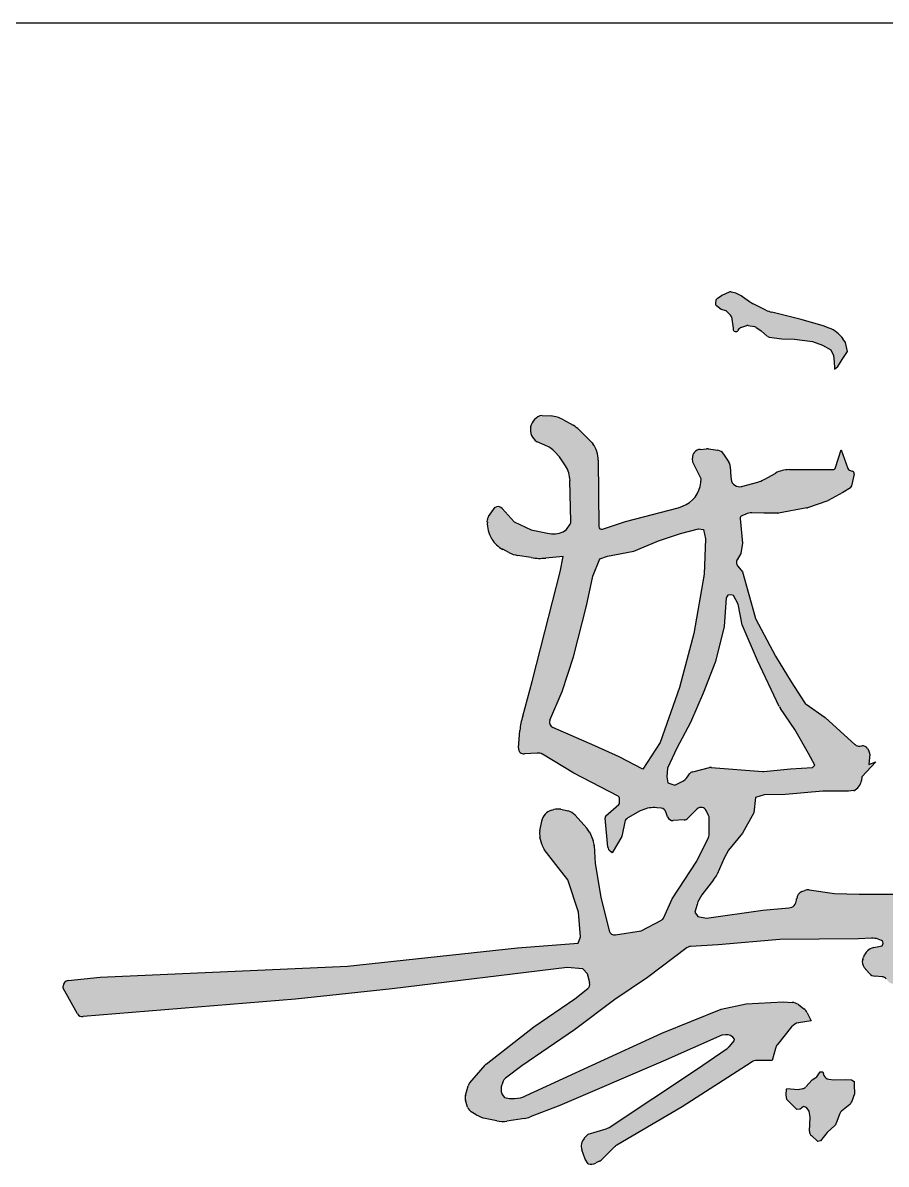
# Model space of a CAD drawing. Extents: x 1169373 to 1354985, y 649019 to 904199.
# Drawn here: x 1350008 to 1351048, y 763004 to 764381 of the extents above; entities that cross this region are included whole.
import ezdxf

# ---------------------------------------------------------------- set-up
doc = ezdxf.new("R2010")
doc.units = 0
doc.header["$LTSCALE"] = 1000
doc.header["$MEASUREMENT"] = 0
doc.layers.add('图框', color=7, linetype='Continuous')
doc.layers.add('签名', color=7, linetype='Continuous')

msp = doc.modelspace()

# ---------------------------------------------------------------- hatches: boundary and pattern name
at = {"layer": '签名'}
h = msp.add_hatch(color=4, dxfattribs=at)
h.paths.add_polyline_path([(1350937.9, 763999.3), (1350959.6, 763996.4), (1350971.7, 763991.8), (1350981.7, 763986.4), (1350985, 763979.7), (1350985.8, 763971.8), (1350986.2, 763964.7), (1350986.2, 763963), (1350990, 763966.4), (1350995.4, 763974.7), (1351001.7, 763984.3), (1350999.2, 763995.1), (1350996.2, 763999.5, 0.161293), (1350979.4, 764012.6), (1350972.5, 764015.1), (1350945.8, 764023), (1350910.3, 764031.7, -0.055927), (1350903.2, 764034.3), (1350888, 764041.9, -0.036786), (1350883.7, 764044.4), (1350875.2, 764050.4, 0.116967), (1350860.6, 764056.2, 0.125161), (1350859, 764055.9), (1350850.2, 764051.9, 0.089225), (1350849.2, 764051.2, -0.045924), (1350849.7, 764051.6), (1350844.4, 764047.9, 0.195275), (1350843, 764045.8), (1350842.5, 764043.1, 0.293872), (1350843.8, 764039.6), (1350849.5, 764035.5), (1350855.4, 764033.4), (1350861.6, 764027.2), (1350863.7, 764012.3, 0.040442), (1350863.7, 764011.7, 0.74192), (1350869.9, 764009.9), (1350872, 764013), (1350881.2, 764015.9), (1350890.4, 764014.3), (1350897.5, 764009.3), (1350905.4, 764002.4, 0.146226), (1350907.2, 764001.6), (1350922.5, 763999.7)])
h.paths.add_polyline_path([(1351190.2, 763630.8, -0.224051), (1351196.5, 763617.7), (1351196.8, 763588.5, 0.252735), (1351204.7, 763574.4), (1351211.6, 763569.9), (1351218.3, 763570.6, 0.405395), (1351233.6, 763588.7), (1351232.4, 763605.4), (1351245.3, 763609.1), (1351249, 763611), (1351236.6, 763617.9), (1351234.3, 763627.1), (1351234.6, 763643.9, 0.116113), (1351233, 763651.5), (1351224.6, 763669.5, 0.062977), (1351222.3, 763673.1), (1351212.4, 763685, 0.230474), (1351198.9, 763691.1), (1351186.2, 763690.8), (1351182.2, 763689.7, 0.141943), (1351174.1, 763684.9), (1351163.2, 763673.1, 0.175293), (1351158.7, 763662.5), (1351158.5, 763660.3), (1351159.9, 763654.3), (1351160.9, 763654.3)])
h.paths.add_polyline_path([(1351163.3, 763481.3, 0.097987), (1351161.6, 763487.6), (1351156.8, 763497.6, 0.115547), (1351152, 763503.7), (1351133.8, 763517.9), (1351113.2, 763527.8), (1351103.4, 763528), (1351094.6, 763523.2), (1351086.6, 763507.2), (1351093.4, 763494, 0.112428), (1351098.3, 763488.3), (1351108.5, 763480.6), (1351117.5, 763474.9, -0.190711), (1351124.8, 763464.8), (1351132.3, 763435.8, -0.218827), (1351129.7, 763421.8), (1351117.9, 763404.8), (1351121.6, 763399.4, 0.115033), (1351127.3, 763394.3), (1351137.4, 763388.6, 0.14431), (1351146.8, 763386.5), (1351151.8, 763386.9), (1351157.5, 763399.5, 0.064737), (1351158.8, 763403.7), (1351164.2, 763435.3, 0.042109), (1351164.4, 763438.2), (1351164.4, 763461.3)])
h.paths.add_polyline_path([(1351004.6, 763076.5, 0.133698), (1351006.7, 763079.4), (1351010.3, 763089.3), (1351009.9, 763100), (1351009.9, 763104.2), (1351006.6, 763106.1), (1350999.2, 763106.5), (1350985.4, 763106.3), (1350979.1, 763106.9, -0.296761), (1350973.3, 763111.5), (1350971.9, 763115.7), (1350968.6, 763115.7), (1350965.5, 763110.9, -0.111035), (1350963.4, 763108.8), (1350959, 763106.1), (1350951.3, 763097.6, -0.159662), (1350947.6, 763095.5), (1350942.1, 763094.4), (1350928.4, 763095.5), (1350928.2, 763094.8), (1350927.9, 763088.2), (1350928.6, 763082.6), (1350933.3, 763077.6), (1350940.5, 763070.4), (1350944.5, 763070.7), (1350948.6, 763073.8), (1350952.1, 763072.6), (1350955.5, 763068.2), (1350956.8, 763061.3), (1350955.9, 763044.2, 0.22558), (1350958.1, 763038.9), (1350965.9, 763031.8), (1350969.3, 763032.5), (1350977.2, 763042.8), (1350986.3, 763051, 0.121444), (1350988.1, 763053.7), (1350992.5, 763065.5, -0.134274), (1350994.6, 763068.4)])
h = msp.add_hatch(color=4, dxfattribs=at)
h.paths.add_polyline_path([(1351318.4, 763455.1, -0.231178), (1351320, 763457.6), (1351350.9, 763476.6), (1351380.6, 763492.3, -0.274551), (1351384.1, 763492.1), (1351388.1, 763489.4, -0.290357), (1351389.6, 763486.1), (1351386.9, 763467.9, -0.282713), (1351384.6, 763465.2), (1351377.7, 763462.9, 0.12974), (1351363.2, 763453.4), (1351362.3, 763451.1), (1351361.1, 763442.5, 0.07073), (1351361.9, 763433), (1351363.2, 763427.5, 0.118418), (1351370.2, 763413.2), (1351394, 763384.7), (1351413.9, 763361.5), (1351421.3, 763352.6, -0.191696), (1351422.1, 763350.2), (1351421.6, 763342.4, 0.465128), (1351425.4, 763338.8), (1351459.5, 763342.5), (1351503.8, 763352.4, 0.44834), (1351506.3, 763356.8), (1351505.1, 763360.2), (1351499.6, 763366.2), (1351496.1, 763370.4, -0.157491), (1351493.8, 763376.2), (1351493.5, 763380, -0.24693), (1351497.4, 763388.6), (1351497.6, 763388.8, 0.440579), (1351498.7, 763403.8), (1351486.8, 763416.4), (1351472.6, 763426, -0.170294), (1351468.6, 763431.4), (1351466.3, 763438.7, -0.102372), (1351465.9, 763442.8), (1351467.1, 763454.7, -0.373734), (1351476.9, 763463.8), (1351477.1, 763463.8, 0.254103), (1351485.5, 763468.7), (1351490.9, 763478), (1351492, 763476.6), (1351494.3, 763466.1), (1351494.9, 763463.8, 0.331647), (1351504.4, 763456.1), (1351505.9, 763456), (1351512.9, 763456, 0.263355), (1351521.7, 763461), (1351522.3, 763462), (1351524, 763472.1, -0.184975), (1351527.8, 763478.4), (1351531.8, 763481.6, -0.149598), (1351537.4, 763483.8), (1351555.4, 763485.1), (1351593.7, 763484.3), (1351607.3, 763480.7), (1351620.5, 763475.6), (1351631.3, 763468.8), (1351645.2, 763453.2), (1351667.3, 763430.9), (1351674.5, 763422.1), (1351675.7, 763410.1), (1351679.3, 763398.6), (1351683.3, 763357.4), (1351680.5, 763340.3), (1351665.7, 763339.1), (1351663.3, 763331.1), (1351660.1, 763320.7), (1351647.8, 763309.6), (1351639.4, 763294.4), (1351627, 763279.7), (1351618.6, 763276.9), (1351612.3, 763285.2), (1351607.5, 763288.4), (1351594.3, 763286.8), (1351592.6, 763278.3), (1351574.2, 763274), (1351527.9, 763270.4), (1351519.5, 763267.2), (1351527.6, 763244.6), (1351530.8, 763219.7), (1351541, 763191.2), (1351582.8, 763102.4), (1351593, 763081), (1351594.1, 763061.6), (1351562.4, 763048.4), (1351546.1, 763058.6), (1351524.6, 763108.5), (1351505.4, 763153, 0.119239), (1351495.8, 763165.8), (1351484.8, 763174.9), (1351474.6, 763184.1), (1351474.9, 763187.6, 0.267055), (1351460.3, 763218.2), (1351450.3, 763225.1), (1351439.1, 763244.4), (1351429.4, 763255.6), (1351427.8, 763256.8, 0.225942), (1351419.1, 763258.3), (1351401.5, 763253.4, -0.047725), (1351399.6, 763253.1), (1351318.6, 763246.8), (1351259.9, 763245.4), (1351252.1, 763244.2), (1351252.9, 763246.9, -0.302854), (1351261.8, 763254), (1351343.5, 763261.2), (1351402.1, 763269.8, 0.079622), (1351405.2, 763270.8), (1351414.6, 763275.5, 0.447831), (1351417.3, 763285.2), (1351411.7, 763293.7, 0.101957), (1351409.8, 763295.7), (1351401.3, 763301.3), (1351379.6, 763298.9), (1351284.1, 763290.9), (1351261.6, 763290.9), (1351235.1, 763286.9), (1351223.8, 763282.9), (1351215.8, 763271.6), (1351215.1, 763181.8, -0.1506), (1351209, 763162.7), (1351207.8, 763160.9), (1351202.1, 763150.2, -0.07539), (1351196.1, 763142), (1351186.3, 763132.3, -0.258442), (1351180, 763130.4), (1351175.6, 763131.5, -0.172364), (1351171.7, 763133.9), (1351168.6, 763138, -0.116492), (1351167.3, 763140.8), (1351164.4, 763155.3), (1351162.1, 763216.5, 0.257654), (1351158.7, 763222.2), (1351154.6, 763224.6), (1351153.6, 763233.4, 0.137932), (1351152.3, 763236.8), (1351147.2, 763243.4, -0.130882), (1351145.9, 763246.6), (1351143.5, 763264.3, 0.375873), (1351136.8, 763270.2), (1351107.7, 763270.2, 0.153785), (1351103.8, 763268.9), (1351083, 763254.4), (1351075, 763249.4, 0.298099), (1351071.9, 763242.7), (1351072.8, 763240.1), (1351113.7, 763236.7, -0.449386), (1351116.8, 763232.6), (1351116.3, 763230.2), (1351073.1, 763230.2, 0.210128), (1351068.1, 763228), (1351063.9, 763223.4), (1351062.1, 763222.7, -0.340919), (1351050, 763225.7), (1351048.3, 763227.8, 0.210758), (1351043.4, 763230.4), (1351035, 763231, -0.201903), (1351027.9, 763234.6), (1351021.9, 763241.6, -0.259318), (1351020, 763251.4), (1351020.9, 763254.2, -0.264412), (1351033.3, 763265.6), (1351043.6, 763267.9), (1351044.4, 763269.7, 0.42547), (1351042.6, 763274.3), (1351038.5, 763275.9, 0.080244), (1351031.2, 763276.9), (1351014.9, 763276.3), (1350920.1, 763275.2), (1350845.7, 763269.1), (1350812.3, 763266.9, 0.145884), (1350808.6, 763265.6), (1350760.6, 763229.6), (1350721.1, 763203.1), (1350672.7, 763166.6), (1350609.1, 763123.2), (1350589.6, 763108.2, 0.151784), (1350586.1, 763103.2), (1350584.3, 763097.7), (1350584.3, 763093.1, 0.121298), (1350585.5, 763088.4), (1350588.4, 763085), (1350594.1, 763083.5), (1350600.2, 763083.7, 0.108689), (1350614.4, 763087.1), (1350623.9, 763091.8), (1350693.8, 763123.9), (1350777.9, 763162.4), (1350849.5, 763191.5), (1350879.4, 763197.7), (1350924.2, 763200.1), (1350935, 763199.5, -0.148728), (1350942.5, 763196.8), (1350949.2, 763191.8, -0.11645), (1350953.2, 763187), (1350958, 763177.3), (1350942.8, 763175, 0.187953), (1350934.3, 763170), (1350917.3, 763148.9, 0.102525), (1350914.8, 763143.9), (1350910.8, 763129.4), (1350892.8, 763129.4, 0.144191), (1350885.5, 763127.2), (1350802.3, 763073.6), (1350723.6, 763027.3, 0.063491), (1350720.9, 763025.2), (1350706.4, 763010.7, -0.080592), (1350702.8, 763008.1), (1350698.3, 763005.9, -0.178905), (1350688.9, 763004.8), (1350685.4, 763010.6), (1350681.6, 763021.8, -0.27945), (1350684.4, 763035.6), (1350689.1, 763040.6), (1350710.7, 763047.1, 0.073381), (1350714.3, 763048.7), (1350819.6, 763118.4), (1350856.6, 763144, 0.06755), (1350859.3, 763146.5), (1350864.9, 763153.2), (1350865.3, 763155.1, 0.305341), (1350854.6, 763160.3), (1350850.3, 763160), (1350779.5, 763128.6), (1350655.1, 763075.1), (1350619.1, 763061.4, -0.052637), (1350612.2, 763059.6), (1350591.2, 763056.4, -0.090596), (1350579, 763056.7), (1350564.8, 763059.7, -0.085038), (1350554.2, 763063.9), (1350548.2, 763067.6, -0.181064), (1350543.8, 763073.2), (1350541.2, 763081.6, -0.147202), (1350541.1, 763087.4), (1350544.3, 763098.8, -0.109427), (1350546.4, 763102.7), (1350564.8, 763123.8, -0.048018), (1350566.2, 763125.2), (1350623.6, 763170.1), (1350673.2, 763203.9), (1350688.5, 763216.1, 0.298156), (1350690.9, 763223.2), (1350688.1, 763233.8), (1350682.6, 763240.1), (1350663.7, 763241.7), (1350452.7, 763215.8), (1350336.2, 763203.2), (1350080.2, 763182.3, -0.291644), (1350073.7, 763185.7), (1350056.2, 763216.5), (1350056.2, 763219.1, -0.383842), (1350062.3, 763225.8), (1350101, 763229.9), (1350399.1, 763243.3), (1350603.8, 763265.3), (1350676.9, 763270.8), (1350679.8, 763278.7), (1350677.6, 763308.5), (1350664.7, 763347.2), (1350652.8, 763362), (1350636.1, 763384, -0.101619), (1350633.2, 763390.1), (1350631, 763398.9, -0.109256), (1350630.8, 763406.3), (1350633.1, 763418.1, -0.280752), (1350645, 763431.2), (1350647.6, 763432, -0.126758), (1350656.1, 763432.3), (1350664.4, 763430.4, -0.15474), (1350673.3, 763425.3), (1350687.6, 763409.6, -0.081557), (1350690.6, 763405), (1350695.1, 763394.6, -0.093443), (1350696.5, 763388.5), (1350697.4, 763367), (1350704.3, 763326.4), (1350714.4, 763285.9, 0.390931), (1350722.1, 763280.8), (1350752.8, 763285.9), (1350777.4, 763298.6, 0.171134), (1350780.4, 763301.9), (1350790.4, 763324.5), (1350820.1, 763369.9), (1350834.2, 763398.2, 0.116513), (1350834.9, 763401.2), (1350834.9, 763421.9, 0.107138), (1350834.3, 763424.7), (1350831.5, 763430.7, 0.523435), (1350820.5, 763432.7), (1350809.3, 763421.5, -0.18265), (1350805, 763419.5), (1350791.6, 763418.7, -0.340063), (1350784.8, 763423.3), (1350782.8, 763429.1, 0.294066), (1350777.1, 763433.7), (1350771.9, 763434.2, 0.133568), (1350754.2, 763431.4), (1350751.8, 763430.3), (1350736.7, 763421.9, 0.220074), (1350733.3, 763417.3), (1350730.2, 763401.7, -0.080659), (1350729.5, 763399.6), (1350718.1, 763379.8), (1350715.4, 763382, -0.201849), (1350712.9, 763386.6), (1350709.4, 763421.6, -0.240558), (1350710.5, 763424.5), (1350725.9, 763438.1, 0.21433), (1350727, 763440.7), (1350727, 763445, 0.280337), (1350725.2, 763448), (1350671.6, 763475.7), (1350633.9, 763498.7, 0.156534), (1350627.8, 763500.2), (1350612.3, 763499.1, -0.46076), (1350605, 763506.4), (1350606.7, 763527.5, -0.064651), (1350610.4, 763544.6), (1350621.4, 763586.6), (1350636.9, 763646.5), (1350655.3, 763718.6), (1350658.9, 763737.3), (1350638, 763735.2, -0.064936), (1350620.5, 763735.8), (1350604, 763738.4, -0.080775), (1350593.6, 763741.9), (1350586.1, 763745.8, -0.135752), (1350572.9, 763758.2), (1350572.5, 763758.8, -0.154043), (1350567.5, 763778.7), (1350567.8, 763781.9, -0.136703), (1350568.9, 763785.3), (1350576.8, 763796.6), (1350578.6, 763797.1, -0.279334), (1350585.4, 763795.1), (1350599.7, 763779), (1350620.2, 763769.2), (1350640.2, 763765.2, 0.141167), (1350659, 763766.7), (1350662.9, 763769.5), (1350667.5, 763776.2, 0.122029), (1350668.2, 763779.4), (1350667.1, 763828.6, 0.13949), (1350661.7, 763846.4), (1350654.4, 763857.5), (1350649, 763863.2, 0.109197), (1350636.9, 763871.5), (1350627.4, 763875.3, -0.674227), (1350633.5, 763907.3), (1350644.3, 763906.8, -0.092395), (1350659.5, 763901.8), (1350670.9, 763895.4, -0.067551), (1350678.1, 763889.8), (1350694, 763874), (1350694.7, 763873, -0.157847), (1350701.3, 763853.1), (1350701.9, 763773.3, 0.507739), (1350706.3, 763770.1), (1350734.2, 763779.2), (1350797.4, 763795.7), (1350803, 763797.8, 0.285141), (1350824.9, 763826.2), (1350825.3, 763830.7), (1350815.1, 763851), (1350814.9, 763855.6, -0.404917), (1350824.1, 763866.3), (1350831.7, 763867, -0.059906), (1350834.2, 763867), (1350845.3, 763865.3, -0.217925), (1350852.4, 763860.7), (1350858.7, 763850.7, -0.127757), (1350860.3, 763845.8), (1350861, 763833.2), (1350861.4, 763830.2, 0.45192), (1350874.1, 763821.7), (1350893.5, 763826.9, 0.061267), (1350901.2, 763830), (1350915.1, 763837.6, -0.126968), (1350931.5, 763841.9), (1350984.1, 763841.9, 0.329734), (1350987.4, 763844.3), (1350993.9, 763865.6), (1351001.9, 763843.4, 0.229531), (1351004, 763841.4), (1351007.5, 763840.2, -0.382276), (1351009.7, 763836.3), (1351006.7, 763822.2, -0.203047), (1351005.2, 763820.1), (1350995.9, 763814.2), (1350978.1, 763804.4), (1350953.1, 763795.8), (1350918.1, 763789.2), (1350901, 763789.2), (1350886.4, 763789.7, 0.112418), (1350879, 763788.3), (1350874.3, 763786.3, 0.326044), (1350872.3, 763782.8), (1350875.3, 763753.4), (1350873.3, 763740.9), (1350868.7, 763733.3, 0.328096), (1350869.4, 763725.3), (1350875.3, 763718.5), (1350890.4, 763663.8, 0.053255), (1350890.9, 763662.5), (1350914.8, 763616.8), (1350933.8, 763586.2), (1350949.9, 763561.1, 0.098742), (1350951.8, 763559.2), (1350974.9, 763543.1), (1351011, 763510.2, 0.218816), (1351016.5, 763508.5), (1351019.1, 763508.8, -0.291918), (1351025.7, 763505.7), (1351027.5, 763502.8, -0.158896), (1351028.5, 763498.8), (1351027.6, 763486.2), (1351036, 763489.4), (1351019.1, 763471.5), (1351018.4, 763467.2, -0.240188), (1351009.3, 763454.8), (1351002.9, 763454), (1350972.1, 763454), (1350927.1, 763450.3), (1350901.2, 763449.6), (1350890.8, 763446.6), (1350888.6, 763428), (1350875.3, 763403.6), (1350858.3, 763382.9), (1350853.1, 763373.3), (1350844.5, 763354.1, -0.059303), (1350840.3, 763347.2), (1350826.1, 763329.1, 0.096023), (1350820.3, 763317.5), (1350817.7, 763308.4), (1350821.4, 763303.2), (1350831.7, 763301), (1350899.5, 763310.7), (1350931, 763313.4, 0.368288), (1350940.3, 763322.9), (1350940.4, 763324.4, -0.287337), (1350946.8, 763333.1), (1350950.2, 763334.5, -0.1299), (1350955.3, 763335.1), (1350986, 763330.9), (1351015.8, 763330.1), (1351059.3, 763330.1, -0.061275), (1351061.8, 763329.8), (1351068.1, 763328.2, -0.265952), (1351075.5, 763321.2), (1351078, 763312.7), (1351081.4, 763301.1, 0.385739), (1351093.1, 763293.9), (1351101.7, 763295.6, 0.134429), (1351106.6, 763298), (1351120, 763309.8, 0.361907), (1351122, 763322.7), (1351118.6, 763328.4), (1351117.4, 763338, -0.367837), (1351124.8, 763349), (1351133.6, 763351.5, -0.157947), (1351139.9, 763351.3), (1351142.1, 763350.5, -0.191883), (1351147.7, 763345.5), (1351150.1, 763340.8), (1351154.2, 763326.8), (1351154.7, 763321.3, 0.175535), (1351157.7, 763315), (1351161.7, 763311), (1351177, 763310.3, 0.100406), (1351181, 763310.9), (1351189.2, 763313.9, 0.271742), (1351195.8, 763321.9), (1351199.8, 763347.5), (1351212.2, 763396.3), (1351224.9, 763436.5), (1351237.1, 763465.9), (1351240.4, 763463.4), (1351241.2, 763456.8), (1351236.3, 763422), (1351227.1, 763387.2), (1351220.5, 763354.9), (1351217.2, 763332.6), (1351217.2, 763317.6, 0.280775), (1351227.7, 763318.8), (1351230.5, 763321), (1351266.9, 763327.6), (1351376, 763331.6, 0.384258), (1351379.3, 763334.8), (1351379.8, 763342.8, 0.192772), (1351379.1, 763345.2), (1351355.1, 763373.9), (1351337.8, 763391.2, -0.038185), (1351334.5, 763395.1), (1351324, 763409.4, -0.150784), (1351317.4, 763428.3), (1351316.9, 763441.9)])
h.paths.add_polyline_path([(1350828.3, 763769.6), (1350830.7, 763758.6), (1350828.9, 763715.8), (1350816.6, 763644.4), (1350799.3, 763579.2), (1350775.9, 763512.7), (1350755, 763480.7), (1350726.6, 763495.5), (1350697.1, 763509), (1350646.6, 763531, -0.411776), (1350643, 763539.9), (1350657.7, 763574.3), (1350671.2, 763616.1), (1350687.2, 763677.7), (1350694.6, 763713.4), (1350703.2, 763734.3), (1350712.2, 763737.4), (1350744, 763743.7), (1350773.9, 763756.2), (1350800.3, 763764.8), (1350822, 763770.6)], flags=16)
h.paths.add_polyline_path([(1350861.1, 763691.1), (1350864.1, 763690.2), (1350870, 763679.6), (1350874.7, 763654.6), (1350893.4, 763611.7), (1350919.5, 763556.4, 0.039662), (1350920.8, 763554), (1350938.3, 763528.4), (1350954.5, 763499.5), (1350962.5, 763485.5), (1350959.6, 763482.6), (1350932.8, 763481.3), (1350900.2, 763477.8), (1350837.5, 763482.9, 0.081589), (1350835.3, 763482.7), (1350815.1, 763477.7, 0.183834), (1350811.1, 763474.9), (1350808.7, 763471.4, -0.12786), (1350802.3, 763465.7), (1350793.5, 763461.3), (1350785, 763464.3), (1350783.9, 763471.5), (1350784.8, 763481.9), (1350796, 763506), (1350812.4, 763537.1), (1350827.9, 763572.5), (1350842.6, 763610.5), (1350853, 763652.8), (1350855.6, 763687.3), (1350857.3, 763690.7)], flags=16)
h.paths.add_polyline_path([(1351532.7, 763443.6), (1351538.9, 763449.7), (1351542.8, 763453.1, -0.191823), (1351549.9, 763455.5), (1351566.9, 763454.8), (1351577.8, 763452.8, -0.10674), (1351581.7, 763451.2), (1351602.3, 763437.1), (1351622.5, 763423, -0.07439), (1351624.7, 763421), (1351638.8, 763403, -0.129106), (1351645.7, 763387.2), (1351647.8, 763373.5, -0.195793), (1351641.8, 763348.5), (1351638.2, 763343.4), (1351633.5, 763336), (1351618.2, 763323.4), (1351610.2, 763319.2), (1351605.6, 763320.1), (1351600.4, 763328), (1351594.4, 763335), (1351593, 763346.7), (1351593, 763358.8), (1351591.6, 763368.6), (1351586, 763377), (1351580.4, 763380.7), (1351573.4, 763381.2), (1351565, 763388.6), (1351558.5, 763397.9), (1351552.4, 763413.8), (1351547.8, 763422.2), (1351540.3, 763431.5), (1351533.8, 763437.1), (1351531.8, 763438.9)], flags=16)
h.paths.add_polyline_path([(1351510.7, 763383.2), (1351512.2, 763384.9), (1351512.5, 763384.9), (1351525.5, 763386.1), (1351531.4, 763383.1, -0.319194), (1351533.2, 763379.7), (1351532.4, 763373.1), (1351533.1, 763372.3, 0.170609), (1351539.1, 763369.1), (1351543.1, 763368.5), (1351547.7, 763367.5, -0.270894), (1351550.3, 763365.2), (1351550.8, 763363.3), (1351550.3, 763357.9), (1351549.9, 763356.2, -0.35173), (1351546.7, 763353.5), (1351535.3, 763353.2), (1351524.5, 763354.5, -0.28734), (1351521.6, 763356.8), (1351520.6, 763359.9, 0.155831), (1351519.3, 763361.5, 0.184917), (1351517.1, 763362.5), (1351513.9, 763362.8), (1351510.7, 763367.7), (1351510.7, 763376)], flags=16)
h.paths.add_polyline_path([(1351450.3, 763298.1), (1351458.4, 763306.5), (1351465.7, 763311.3), (1351471.5, 763314.3, -0.109091), (1351475.7, 763315.4), (1351481.1, 763315.7), (1351496.9, 763313.8), (1351504.3, 763312.9, 0.069308), (1351507.1, 763313), (1351512.5, 763313.8, 0.13629), (1351517.4, 763316), (1351522.8, 763320.5, -0.117467), (1351527.1, 763322.6), (1351534.1, 763324.2, -0.049761), (1351536.1, 763324.5), (1351547, 763324.8, -0.063156), (1351549.5, 763324.6), (1351561.1, 763321.9), (1351562.2, 763321.5, -0.311276), (1351568.8, 763311.9), (1351568.8, 763311.3), (1351565.1, 763303.6), (1351558.7, 763295, -0.162986), (1351553.4, 763291.3), (1351550.5, 763290.4), (1351534.7, 763290), (1351528.4, 763290, 0.140475), (1351523, 763288.5), (1351516.7, 763284.5), (1351513.1, 763282.7), (1351507.9, 763281.6), (1351506.4, 763281.8, -0.312011), (1351498, 763288.9), (1351496.4, 763290.1), (1351492.5, 763288.9), (1351488.5, 763280.1), (1351485.9, 763276.5), (1351483.3, 763275, -0.174687), (1351476.4, 763273.8), (1351472, 763274.6), (1351466.1, 763278.2, -0.082204), (1351463.6, 763280.3), (1351460.6, 763283.8), (1351453.3, 763291.5), (1351450, 763295.2)], flags=16)
h.paths.add_polyline_path([(1351475.3, 763254.2), (1351477.7, 763255.5, 0.21493), (1351484.3, 763260.7), (1351486.3, 763264.6), (1351487.9, 763267.5), (1351490.6, 763267.5), (1351495, 763266.5), (1351496.9, 763263.6, 0.120194), (1351500.4, 763260.2), (1351501.7, 763259.4), (1351506.5, 763254.9), (1351511.8, 763251.4, -0.198061), (1351516.2, 763245), (1351517.6, 763238.2), (1351518.1, 763226.5, -0.06461), (1351517.8, 763223.9), (1351517.7, 763223.3, -0.302829), (1351512.2, 763218.1), (1351511.4, 763217.9, -0.052243), (1351509.2, 763217.8), (1351501.4, 763218), (1351495.2, 763218.5), (1351492.6, 763221.1), (1351491.7, 763223.9), (1351491.5, 763230.6, 0.37754), (1351486.4, 763238.1), (1351484.2, 763242.4), (1351483.4, 763244.3), (1351481.3, 763245.5), (1351478.3, 763246.2), (1351475.5, 763248.4), (1351474.7, 763252.1)], flags=16)

# ---------------------------------------------------------------- linework, layer by layer
at = {"layer": '图框', "color": 0}
msp.add_line((1344264.7, 764380.6), (1353349.5, 764380.6), dxfattribs=at)
at = {"layer": '签名', "color": 4}
for p, q in [((1350859, 764055.9, -1699.6), (1350850.2, 764051.9, -1699.6)), ((1350861.8, 764056, -1699.6), (1350861, 764056.1, -1699.6)), ((1350843, 764045.8, -1699.6), (1350842.5, 764043.1, -1699.6)), ((1350849.7, 764051.6, -1699.6), (1350844.4, 764047.9, -1699.6)), ((1350883.7, 764044.4, -1699.6), (1350875.2, 764050.4, -1699.6)), ((1350903.2, 764034.3, -1699.6), (1350888, 764041.9, -1699.6)), ((1350843.8, 764039.6, -1699.6), (1350849.5, 764035.5, -1699.6)), ((1350849.5, 764035.5, -1699.6), (1350854.6, 764033.7, -1699.6)), ((1350855.9, 764032.9, -1699.6), (1350860.8, 764028, -1699.6)), ((1350945.8, 764023, -1699.6), (1350910.3, 764031.7, -1699.6)), ((1350861.8, 764026.1, -1699.6), (1350863.7, 764012.6, -1699.6)), ((1350873.2, 764013.4, -1699.6), (1350880.4, 764015.7, -1699.6)), ((1350882, 764015.8, -1699.6), (1350889.6, 764014.4, -1699.6)), ((1350891, 764013.8, -1699.6), (1350897.5, 764009.3, -1699.6)), ((1350972.5, 764015.1, -1699.6), (1350945.8, 764023, -1699.6)), ((1350979.4, 764012.6, -1699.6), (1350972.5, 764015.1, -1699.6)), ((1350863.7, 764012.6, -1699.6), (1350863.7, 764011.7, -1699.6)), ((1350869.9, 764009.9, -1699.6), (1350871.4, 764012, -1699.6)), ((1350897.5, 764009.3, -1699.6), (1350905.4, 764002.4, -1699.6)), ((1350907.2, 764001.6, -1699.6), (1350922.5, 763999.7, -1699.6)), ((1350922.5, 763999.7, -1699.6), (1350937.9, 763999.3, -1699.6)), ((1350937.9, 763999.3, -1699.6), (1350959.6, 763996.4, -1699.6)), ((1350959.6, 763996.4, -1699.6), (1350971.7, 763991.8, -1699.6)), ((1350971.7, 763991.8, -1699.6), (1350981.7, 763986.4, -1699.6)), ((1350981.7, 763986.4, -1699.6), (1350985, 763979.7, -1699.6)), ((1350999.2, 763995.1, -1699.6), (1350996.2, 763999.5, -1699.6)), ((1351001.7, 763984.3, -1699.6), (1350999.2, 763995.1, -1699.6)), ((1350985, 763979.7, -1699.6), (1350985.8, 763971.8, -1699.6)), ((1350990, 763966.4, -1699.6), (1350995.4, 763974.7, -1699.6)), ((1350995.4, 763974.7, -1699.6), (1351001.7, 763984.3, -1699.6)), ((1350985.8, 763971.8, -1699.6), (1350986.2, 763964.7, -1699.6)), ((1350986.2, 763963, -1699.6), (1350990, 763966.4, -1699.6)), ((1350986.2, 763964.7, -1699.6), (1350986.2, 763963, -1699.6)), ((1350633.5, 763907.3, -1699.6), (1350644.3, 763906.8, -1699.6)), ((1350659.5, 763901.8, -1699.6), (1350670.9, 763895.4, -1699.6)), ((1350678.1, 763889.8, -1699.6), (1350694, 763874, -1699.6)), ((1350636.9, 763871.5, -1699.6), (1350627.4, 763875.3, -1699.6)), ((1350654.4, 763857.5, -1699.6), (1350649, 763863.2, -1699.6)), ((1350694, 763874, -1699.6), (1350694.7, 763873, -1699.6)), ((1350824.1, 763866.3, -1699.6), (1350831.7, 763867, -1699.6)), ((1350834.2, 763867, -1699.6), (1350845.3, 763865.3, -1699.6)), ((1350987.4, 763844.3, -1699.6), (1350993.9, 763865.6, -1699.6)), ((1350993.9, 763865.6, -1699.6), (1351001.9, 763843.4, -1699.6)), ((1350661.7, 763846.4, -1699.6), (1350654.4, 763857.5, -1699.6)), ((1350701.3, 763853.1, -1699.6), (1350701.9, 763773.3, -1699.6)), ((1350815.1, 763851, -1699.6), (1350814.9, 763855.6, -1699.6)), ((1350825.3, 763830.7, -1699.6), (1350815.1, 763851, -1699.6)), ((1350852.4, 763860.7, -1699.6), (1350858.7, 763850.7, -1699.6)), ((1350860.3, 763845.8, -1699.6), (1350861, 763833.2, -1699.6)), ((1350901.2, 763830, -1699.6), (1350915.1, 763837.6, -1699.6)), ((1350931.5, 763841.9, -1699.6), (1350984.1, 763841.9, -1699.6)), ((1351004, 763841.4, -1699.6), (1351007.5, 763840.2, -1699.6)), ((1351009.7, 763836.3, -1699.6), (1351006.7, 763822.2, -1699.6)), ((1350668.2, 763779.4, -1699.6), (1350667.1, 763828.6, -1699.6)), ((1350824.9, 763826.2, -1699.6), (1350825.3, 763830.7, -1699.6)), ((1350861, 763833.2, -1699.6), (1350861.4, 763830.2, -1699.6)), ((1350874.1, 763821.7, -1699.6), (1350893.5, 763826.9, -1699.6)), ((1350995.9, 763814.2, -1699.6), (1350978.4, 763804.5, -1699.6)), ((1351005.2, 763820.1, -1699.6), (1350995.9, 763814.2, -1699.6)), ((1350568.9, 763785.3, -1699.6), (1350576.8, 763796.6, -1699.6)), ((1350576.8, 763796.6, -1699.6), (1350578.6, 763797.1, -1699.6)), ((1350585.4, 763795.1, -1699.6), (1350599.7, 763779, -1699.6)), ((1350734.2, 763779.2, -1699.6), (1350797.4, 763795.7, -1699.6)), ((1350797.4, 763795.7, -1699.6), (1350803, 763797.8, -1699.6)), ((1350952.8, 763795.8, -1699.6), (1350918.5, 763789.3, -1699.6)), ((1350977.8, 763804.3, -1699.6), (1350953.3, 763795.9, -1699.6)), ((1350567.5, 763778.7, -1699.6), (1350567.8, 763781.9, -1699.6)), ((1350872.3, 763782.8, -1699.6), (1350875.3, 763753.4, -1699.6)), ((1350879, 763788.3, -1699.6), (1350874.3, 763786.3, -1699.6)), ((1350901, 763789.2, -1699.6), (1350886.4, 763789.7, -1699.6)), ((1350917.8, 763789.2, -1699.6), (1350901, 763789.2, -1699.6)), ((1350599.7, 763779, -1699.6), (1350620.2, 763769.2, -1699.6)), ((1350620.2, 763769.2, -1699.6), (1350640.2, 763765.2, -1699.6)), ((1350659, 763766.7, -1699.6), (1350662.9, 763769.5, -1699.6)), ((1350662.9, 763769.5, -1699.6), (1350667.5, 763776.2, -1699.6)), ((1350706.3, 763770.1, -1699.6), (1350734.2, 763779.2, -1699.6)), ((1350800.3, 763764.8, -1699.6), (1350822, 763770.6, -1699.6)), ((1350822, 763770.6, -1699.6), (1350828.3, 763769.6, -1699.6)), ((1350828.3, 763769.6, -1699.6), (1350830.7, 763758.6, -1699.6)), ((1350572.9, 763758.2, -1699.6), (1350572.5, 763758.8, -1699.6)), ((1350744, 763743.7, -1699.6), (1350773.9, 763756.2, -1699.6)), ((1350773.9, 763756.2, -1699.6), (1350800.3, 763764.8, -1699.6)), ((1350830.7, 763758.6, -1699.6), (1350828.9, 763715.8, -1699.6)), ((1350875.3, 763753.4, -1699.6), (1350873.3, 763740.9, -1699.6)), ((1350593.6, 763741.9, -1699.6), (1350586.1, 763745.8, -1699.6)), ((1350620.5, 763735.8, -1699.6), (1350604, 763738.4, -1699.6)), ((1350712.2, 763737.4, -1699.6), (1350744, 763743.7, -1699.6)), ((1350873.3, 763740.9, -1699.6), (1350868.7, 763733.3, -1699.6)), ((1350658.9, 763737.3, -1699.6), (1350638, 763735.2, -1699.6)), ((1350655.3, 763718.6, -1699.6), (1350658.9, 763737.3, -1699.6)), ((1350694.6, 763713.4, -1699.6), (1350703.2, 763734.3, -1699.6)), ((1350703.2, 763734.3, -1699.6), (1350712.2, 763737.4, -1699.6)), ((1350869.4, 763725.3, -1699.6), (1350875.3, 763718.5, -1699.6)), ((1350636.9, 763646.5, -1699.6), (1350655.3, 763718.6, -1699.6)), ((1350687.2, 763677.7, -1699.6), (1350694.6, 763713.4, -1699.6)), ((1350828.9, 763715.8, -1699.6), (1350816.6, 763644.4, -1699.6)), ((1350875.3, 763718.5, -1699.6), (1350890.4, 763663.8, -1699.6)), ((1350855.6, 763687.3, -1699.6), (1350853, 763652.8, -1699.6)), ((1350857.3, 763690.7, -1699.6), (1350855.6, 763687.3, -1699.6)), ((1350861.1, 763691.1, -1699.6), (1350857.3, 763690.7, -1699.6)), ((1350864.1, 763690.2, -1699.6), (1350861.1, 763691.1, -1699.6)), ((1350870, 763679.6, -1699.6), (1350864.1, 763690.2, -1699.6)), ((1350671.2, 763616.1, -1699.6), (1350687.2, 763677.7, -1699.6)), ((1350874.7, 763654.6, -1699.6), (1350870, 763679.6, -1699.6)), ((1350890.9, 763662.5, -1699.6), (1350914.8, 763616.8, -1699.6)), ((1350621.4, 763586.6, -1699.6), (1350636.9, 763646.5, -1699.6)), ((1350816.6, 763644.4, -1699.6), (1350799.3, 763579.2, -1699.6)), ((1350853, 763652.8, -1699.6), (1350842.6, 763610.5, -1699.6)), ((1350893.4, 763611.7, -1699.6), (1350874.7, 763654.6, -1699.6)), ((1350657.7, 763574.3, -1699.6), (1350671.2, 763616.1, -1699.6)), ((1350914.8, 763616.8, -1699.6), (1350933.8, 763586.2, -1699.6)), ((1350842.6, 763610.5, -1699.6), (1350827.9, 763572.5, -1699.6)), ((1350919.5, 763556.4, -1699.6), (1350893.4, 763611.7, -1699.6)), ((1350610.4, 763544.6, -1699.6), (1350621.4, 763586.6, -1699.6)), ((1350621.4, 763586.6, -1699.6), (1350621.4, 763586.6, -1699.6)), ((1350643, 763539.9, -1699.6), (1350657.7, 763574.3, -1699.6)), ((1350799.3, 763579.2, -1699.6), (1350775.9, 763512.7, -1699.6)), ((1350933.8, 763586.2, -1699.6), (1350949.9, 763561.1, -1699.6)), ((1350827.9, 763572.5, -1699.6), (1350812.4, 763537.1, -1699.6)), ((1350938.3, 763528.4, -1699.6), (1350920.8, 763554, -1699.6)), ((1350951.8, 763559.2, -1699.6), (1350974.9, 763543.1, -1699.6)), ((1350812.4, 763537.1, -1699.6), (1350796, 763506, -1699.6)), ((1350974.9, 763543.1, -1699.6), (1351011, 763510.2, -1699.6)), ((1350605, 763506.4, -1699.6), (1350606.7, 763527.5, -1699.6)), ((1350697.1, 763509, -1699.6), (1350646.6, 763531, -1699.6)), ((1350954.5, 763499.5, -1699.6), (1350938.3, 763528.4, -1699.6)), ((1350726.6, 763495.5, -1699.6), (1350697.1, 763509, -1699.6)), ((1350775.9, 763512.7, -1699.6), (1350755, 763480.7, -1699.6)), ((1350796, 763506, -1699.6), (1350784.8, 763481.9, -1699.6)), ((1351016.5, 763508.5, -1699.6), (1351019.1, 763508.8, -1699.6)), ((1351025.7, 763505.7, -1699.6), (1351027.5, 763502.8, -1699.6)), ((1350627.8, 763500.2, -1699.6), (1350612.3, 763499.1, -1699.6)), ((1350671.6, 763475.7, -1699.6), (1350633.9, 763498.7, -1699.6)), ((1350755, 763480.7, -1699.6), (1350726.6, 763495.5, -1699.6)), ((1350962.5, 763485.5, -1699.6), (1350954.5, 763499.5, -1699.6)), ((1351028.5, 763498.8, -1699.6), (1351027.6, 763486.2, -1699.6)), ((1350784.8, 763481.9, -1699.6), (1350783.9, 763471.5, -1699.6)), ((1350815.1, 763477.7, -1699.6), (1350835.3, 763482.7, -1699.6)), ((1350837.5, 763482.9, -1699.6), (1350899.6, 763477.9, -1699.6)), ((1350900.9, 763477.9, -1699.6), (1350932.8, 763481.3, -1699.6)), ((1350932.8, 763481.3, -1699.6), (1350959.6, 763482.6, -1699.6)), ((1350959.6, 763482.6, -1699.6), (1350962.5, 763485.5, -1699.6)), ((1351036, 763489.4, -1699.6), (1351019.1, 763471.5, -1699.6)), ((1351027.6, 763486.2, -1699.6), (1351036, 763489.4, -1699.6)), ((1350725.2, 763448, -1699.6), (1350671.6, 763475.7, -1699.6)), ((1350783.9, 763471.5, -1699.6), (1350785, 763464.3, -1699.6)), ((1350785, 763464.3, -1699.6), (1350793.5, 763461.3, -1699.6)), ((1350793.5, 763461.3, -1699.6), (1350802.3, 763465.7, -1699.6)), ((1350808.7, 763471.4, -1699.6), (1350811.1, 763474.9, -1699.6)), ((1351019.1, 763471.5, -1699.6), (1351018.4, 763467.2, -1699.6)), ((1350901.2, 763449.6, -1699.6), (1350890.8, 763446.6, -1699.6)), ((1350927.1, 763450.3, -1699.6), (1350901.2, 763449.6, -1699.6)), ((1350972.1, 763454, -1699.6), (1350927.1, 763450.3, -1699.6)), ((1351002.9, 763454, -1699.6), (1350972.1, 763454, -1699.6)), ((1351009.3, 763454.8, -1699.6), (1351002.9, 763454, -1699.6)), ((1350710.5, 763424.5, -1699.6), (1350725.9, 763438.1, -1699.6)), ((1350727, 763440.7, -1699.6), (1350727, 763445, -1699.6)), ((1350890.8, 763446.6, -1699.6), (1350888.6, 763428, -1699.6)), ((1350645, 763431.2, -1699.6), (1350647.6, 763432, -1699.6)), ((1350656.1, 763432.3, -1699.6), (1350664.4, 763430.4, -1699.6)), ((1350673.3, 763425.3, -1699.6), (1350687.6, 763409.6, -1699.6)), ((1350751.8, 763430.3, -1699.6), (1350736.7, 763421.9, -1699.6)), ((1350754.2, 763431.4, -1699.6), (1350751.8, 763430.3, -1699.6)), ((1350777.1, 763433.7, -1699.6), (1350771.9, 763434.2, -1699.6)), ((1350784.8, 763423.3, -1699.6), (1350782.8, 763429.1, -1699.6)), ((1350820.5, 763432.7, -1699.6), (1350809.3, 763421.5, -1699.6)), ((1350834.3, 763424.7, -1699.6), (1350831.5, 763430.7, -1699.6)), ((1350834.9, 763401.2, -1699.6), (1350834.9, 763421.9, -1699.6)), ((1350888.6, 763428, -1699.6), (1350875.3, 763403.6, -1699.6)), ((1350630.8, 763406.3, -1699.6), (1350633.1, 763418.1, -1699.6)), ((1350712.9, 763386.6, -1699.6), (1350709.4, 763421.6, -1699.6)), ((1350733.3, 763417.3, -1699.6), (1350730.2, 763401.7, -1699.6)), ((1350805, 763419.5, -1699.6), (1350791.6, 763418.7, -1699.6)), ((1350633.2, 763390.1, -1699.6), (1350631, 763398.9, -1699.6)), ((1350690.6, 763405, -1699.6), (1350695.1, 763394.6, -1699.6)), ((1350729.5, 763399.6, -1699.6), (1350718.1, 763379.8, -1699.6)), ((1350820.1, 763369.9, -1699.6), (1350834.2, 763398.2, -1699.6)), ((1350875.3, 763403.6, -1699.6), (1350858.3, 763382.9, -1699.6)), ((1350652.8, 763362, -1699.6), (1350636.1, 763384, -1699.6)), ((1350696.5, 763388.5, -1699.6), (1350697.4, 763367, -1699.6)), ((1350718.1, 763379.8, -1699.6), (1350715.4, 763382, -1699.6)), ((1350858.3, 763382.9, -1699.6), (1350853.1, 763373.3, -1699.6)), ((1350697.4, 763367, -1699.6), (1350704.3, 763326.4, -1699.6)), ((1350790.4, 763324.5, -1699.6), (1350820.1, 763369.9, -1699.6)), ((1350853.1, 763373.3, -1699.6), (1350844.5, 763354.1, -1699.6)), ((1350664.7, 763347.2, -1699.6), (1350652.8, 763362, -1699.6)), ((1350677.6, 763308.5, -1699.6), (1350664.7, 763347.2, -1699.6)), ((1350840.3, 763347.2, -1699.6), (1350826.1, 763329.1, -1699.6)), ((1350704.3, 763326.4, -1699.6), (1350714.4, 763285.9, -1699.6)), ((1350946.8, 763333.1, -1699.6), (1350950.2, 763334.5, -1699.6)), ((1350955.3, 763335.1, -1699.6), (1350986, 763330.9, -1699.6)), ((1350986, 763330.9, -1699.6), (1351015.8, 763330.1, -1699.6)), ((1351015.8, 763330.1, -1699.6), (1351059.3, 763330.1, -1699.6)), ((1350780.4, 763301.9, -1699.6), (1350790.4, 763324.5, -1699.6)), ((1350820.3, 763317.5, -1699.6), (1350817.7, 763308.4, -1699.6)), ((1350899.5, 763310.7, -1699.6), (1350931, 763313.4, -1699.6)), ((1350940.3, 763322.9, -1699.6), (1350940.4, 763324.4, -1699.6)), ((1350679.8, 763278.7, -1699.6), (1350677.6, 763308.5, -1699.6)), ((1350752.8, 763285.9, -1699.6), (1350777.4, 763298.6, -1699.6)), ((1350817.7, 763308.4, -1699.6), (1350821.4, 763303.2, -1699.6)), ((1350821.4, 763303.2, -1699.6), (1350831.7, 763301, -1699.6)), ((1350831.7, 763301, -1699.6), (1350899.5, 763310.7, -1699.6)), ((1350722.1, 763280.8, -1699.6), (1350752.8, 763285.9, -1699.6)), ((1350603.8, 763265.3, -1699.6), (1350676.9, 763270.8, -1699.6)), ((1350676.9, 763270.8, -1699.6), (1350679.8, 763278.7, -1699.6)), ((1350920.1, 763275.2, -1699.6), (1350845.7, 763269.1, -1699.6)), ((1351014.9, 763276.3, -1699.6), (1350920.1, 763275.2, -1699.6)), ((1351030.5, 763276.9, -1699.6), (1351014.9, 763276.3, -1699.6)), ((1351042.6, 763274.3, -1699.6), (1351038.5, 763275.9, -1699.6)), ((1350399.1, 763243.3, -1699.6), (1350603.8, 763265.3, -1699.6)), ((1350808.6, 763265.6, -1699.6), (1350760.6, 763229.6, -1699.6)), ((1350845.7, 763269.1, -1699.6), (1350812.3, 763266.9, -1699.6)), ((1351033.3, 763265.6, -1699.6), (1351043.6, 763267.9, -1699.6)), ((1351043.6, 763267.9, -1699.6), (1351044.4, 763269.7, -1699.6)), ((1350101, 763229.9, -1699.6), (1350399.1, 763243.3, -1699.6)), ((1351020, 763251.4, -1699.6), (1351020.9, 763254.2, -1699.6)), ((1350062.3, 763225.8, -1699.6), (1350101, 763229.9, -1699.6)), ((1350663.7, 763241.7, -1699.6), (1350452.7, 763215.8, -1699.6)), ((1350682.6, 763240.1, -1699.6), (1350663.7, 763241.7, -1699.6)), ((1350688.1, 763233.8, -1699.6), (1350682.6, 763240.1, -1699.6)), ((1350690.9, 763223.2, -1699.6), (1350688.1, 763233.8, -1699.6)), ((1350760.6, 763229.6, -1699.6), (1350721.1, 763203.1, -1699.6)), ((1351027.9, 763234.6, -1699.6), (1351021.9, 763241.6, -1699.6)), ((1351043.4, 763230.4, -1699.6), (1351035, 763231, -1699.6)), ((1350056.2, 763216.5, -1699.6), (1350056.2, 763219.1, -1699.6)), ((1350073.7, 763185.7, -1699.6), (1350056.2, 763216.5, -1699.6)), ((1350452.7, 763215.8, -1699.6), (1350336.2, 763203.2, -1699.6)), ((1350673.2, 763203.9, -1699.6), (1350688.5, 763216.1, -1699.6)), ((1350336.2, 763203.2, -1699.6), (1350080.2, 763182.3, -1699.6)), ((1350623.6, 763170.1, -1699.6), (1350673.2, 763203.9, -1699.6)), ((1350721.1, 763203.1, -1699.6), (1350672.7, 763166.6, -1699.6)), ((1350777.9, 763162.4, -1699.6), (1350849.5, 763191.5, -1699.6)), ((1350849.5, 763191.5, -1699.6), (1350879.4, 763197.7, -1699.6)), ((1350879.4, 763197.7, -1699.6), (1350924.2, 763200.1, -1699.6)), ((1350924.2, 763200.1, -1699.6), (1350935, 763199.5, -1699.6)), ((1350942.5, 763196.8, -1699.6), (1350949.2, 763191.8, -1699.6)), ((1350958, 763177.3, -1699.6), (1350942.8, 763175, -1699.6)), ((1350953.2, 763187, -1699.6), (1350958, 763177.3, -1699.6)), ((1350566.2, 763125.2, -1699.6), (1350623.6, 763170.1, -1699.6)), ((1350672.7, 763166.6, -1699.6), (1350609.1, 763123.2, -1699.6)), ((1350693.8, 763123.9, -1699.6), (1350777.9, 763162.4, -1699.6)), ((1350854.6, 763160.3, -1699.6), (1350850.3, 763160, -1699.6)), ((1350934.3, 763170, -1699.6), (1350917.3, 763148.9, -1699.6)), ((1350850.3, 763160, -1699.6), (1350779.5, 763128.6, -1699.6)), ((1350859.3, 763146.5, -1699.6), (1350864.9, 763153.2, -1699.6)), ((1350864.9, 763153.2, -1699.6), (1350865.3, 763155.1, -1699.6)), ((1350819.6, 763118.4, -1699.6), (1350856.6, 763144, -1699.6)), ((1350914.8, 763143.9, -1699.6), (1350910.8, 763129.4, -1699.6)), ((1350546.4, 763102.7, -1699.6), (1350564.8, 763123.8, -1699.6)), ((1350609.1, 763123.2, -1699.6), (1350589.6, 763108.2, -1699.6)), ((1350623.9, 763091.8, -1699.6), (1350693.8, 763123.9, -1699.6)), ((1350779.5, 763128.6, -1699.6), (1350655.1, 763075.1, -1699.6)), ((1350885.5, 763127.2, -1699.6), (1350802.3, 763073.6, -1699.6)), ((1350910.8, 763129.4, -1699.6), (1350892.8, 763129.4, -1699.6)), ((1350714.3, 763048.7, -1699.6), (1350819.6, 763118.4, -1699.6)), ((1350951.3, 763097.6, -1699.6), (1350959, 763106.1, -1699.6)), ((1350959, 763106.1, -1699.6), (1350963.4, 763108.8, -1699.6)), ((1350965.5, 763110.9, -1699.6), (1350968.6, 763115.7, -1699.6)), ((1350968.6, 763115.7, -1699.6), (1350971.9, 763115.7, -1699.6)), ((1350971.9, 763115.7, -1699.6), (1350973.3, 763111.5, -1699.6)), ((1350979.1, 763106.9, -1699.6), (1350985.4, 763106.3, -1699.6)), ((1350985.4, 763106.3, -1699.6), (1350999.2, 763106.5, -1699.6)), ((1350999.2, 763106.5, -1699.6), (1351006.6, 763106.1, -1699.6)), ((1351006.6, 763106.1, -1699.6), (1351009.9, 763104.2, -1699.6)), ((1350541.1, 763087.4, -1699.6), (1350544.3, 763098.8, -1699.6)), ((1350586.1, 763103.2, -1699.6), (1350584.3, 763097.7, -1699.6)), ((1350584.3, 763097.7, -1699.6), (1350584.3, 763093.1, -1699.6)), ((1350614.4, 763087.1, -1699.6), (1350623.9, 763091.8, -1699.6)), ((1350927.9, 763088.2, -1699.6), (1350928.2, 763094.8, -1699.6)), ((1350928.2, 763094.8, -1699.6), (1350928.4, 763095.5, -1699.6)), ((1350928.4, 763095.5, -1699.6), (1350942.1, 763094.4, -1699.6)), ((1350942.1, 763094.4, -1699.6), (1350947.6, 763095.5, -1699.6)), ((1351009.9, 763104.2, -1699.6), (1351009.9, 763100, -1699.6)), ((1351009.9, 763100, -1699.6), (1351010.3, 763089.3, -1699.6)), ((1350543.8, 763073.2, -1699.6), (1350541.2, 763081.6, -1699.6)), ((1350585.5, 763088.4, -1699.6), (1350588.4, 763085, -1699.6)), ((1350588.4, 763085, -1699.6), (1350594.1, 763083.5, -1699.6)), ((1350594.1, 763083.5, -1699.6), (1350600.2, 763083.7, -1699.6)), ((1350928.6, 763082.6, -1699.6), (1350927.9, 763088.2, -1699.6)), ((1350933.3, 763077.6, -1699.6), (1350928.6, 763082.6, -1699.6)), ((1351010.3, 763089.3, -1699.6), (1351006.7, 763079.4, -1699.6)), ((1350554.2, 763063.9, -1699.6), (1350548.2, 763067.6, -1699.6)), ((1350655.1, 763075.1, -1699.6), (1350619.1, 763061.4, -1699.6)), ((1350802.3, 763073.6, -1699.6), (1350723.6, 763027.3, -1699.6)), ((1350940.5, 763070.4, -1699.6), (1350933.3, 763077.6, -1699.6)), ((1350944.5, 763070.7, -1699.6), (1350940.5, 763070.4, -1699.6)), ((1350948.6, 763073.8, -1699.6), (1350944.5, 763070.7, -1699.6)), ((1350952.1, 763072.6, -1699.6), (1350948.6, 763073.8, -1699.6)), ((1350955.5, 763068.2, -1699.6), (1350952.1, 763072.6, -1699.6)), ((1350956.8, 763061.3, -1699.6), (1350955.5, 763068.2, -1699.6)), ((1350992.5, 763065.5, -1699.6), (1350988.1, 763053.7, -1699.6)), ((1351004.6, 763076.5, -1699.6), (1350994.6, 763068.4, -1699.6)), ((1350579, 763056.7, -1699.6), (1350564.8, 763059.7, -1699.6)), ((1350612.2, 763059.6, -1699.6), (1350591.2, 763056.4, -1699.6)), ((1350955.9, 763044.2, -1699.6), (1350956.8, 763061.3, -1699.6)), ((1350986.3, 763051, -1699.6), (1350977.2, 763042.8, -1699.6)), ((1350684.4, 763035.6, -1699.6), (1350689.1, 763040.6, -1699.6)), ((1350689.1, 763040.6, -1699.6), (1350710.7, 763047.1, -1699.6)), ((1350965.9, 763031.8, -1699.6), (1350958.1, 763038.9, -1699.6)), ((1350977.2, 763042.8, -1699.6), (1350969.3, 763032.5, -1699.6)), ((1350720.9, 763025.2, -1699.6), (1350706.4, 763010.7, -1699.6)), ((1350969.3, 763032.5, -1699.6), (1350965.9, 763031.8, -1699.6)), ((1350685.4, 763010.6, -1699.6), (1350681.6, 763021.8, -1699.6)), ((1350688.9, 763004.8, -1699.6), (1350685.4, 763010.6, -1699.6)), ((1350702.8, 763008.1, -1699.6), (1350698.3, 763005.9, -1699.6))]:
    msp.add_line(p, q, dxfattribs=at)
for centre, radius, start, end in [((1350860.4, 764052.8, -1699.6), 3.4, 79.7053, 114.6051), ((1350855.7, 764022.5, -1699.6), 34, 55.0311, 79.7053), ((1350845.8, 764042.4, -1699.6), 3.4, 168.68, 234.1864), ((1350846.3, 764045.1, -1699.6), 3.4, 124.4824, 168.68), ((1350851.6, 764048.8, -1699.6), 3.4, 114.6051, 124.4824), ((1350903.2, 764072.3, -1699.6), 34, 235.0311, 243.458), ((1350853.5, 764030.5, -1699.6), 3.4, 45.026, 70.3616), ((1350858.4, 764025.6, -1699.6), 3.4, 8.1401, 45.026), ((1350918.4, 764064.7, -1699.6), 34, 243.458, 256.2621), ((1350881.4, 764012.4, -1699.6), 3.4, 79.7053, 107.63), ((1350889, 764011.1, -1699.6), 3.4, 54.8009, 79.7053), ((1350867.1, 764011.7, -1699.6), 3.4, 180, 326.2905), ((1350874.2, 764010.1, -1699.6), 3.4, 107.63, 146.2905), ((1350907.7, 764005, -1699.6), 3.4, 229.4252, 262.702), ((1350968, 763980.6, -1699.6), 34, 33.7126, 70.3627), ((1350636.9, 763890.1, -1699.6), 17.5, 101.2663, 237.2219), ((1350638.6, 763863.5, -1699.6), 43.6, 61.4118, 82.5272), ((1350654.1, 763865.8, -1699.6), 34, 45.0225, 60.4805), ((1350624.3, 763839.9, -1699.6), 34, 43.2867, 68.2141), ((1350667.3, 763852.9, -1699.6), 34, 0.3955, 36.2753), ((1350825, 763856.2, -1699.6), 10.2, 95.1898, 183.3653), ((1350832.7, 763856.9, -1699.6), 10.2, 81.4768, 95.1898), ((1350843.8, 763855.2, -1699.6), 10.2, 32.301, 81.4768), ((1350850.1, 763845.3, -1699.6), 10.2, 3.1789, 32.301), ((1350633.2, 763827.9, -1699.6), 34, 1.2463, 33.0102), ((1350931.5, 763807.9, -1699.6), 34, 90, 118.944), ((1350984.1, 763845.3, -1699.6), 3.4, 270, 342.9966), ((1351005.1, 763844.6, -1699.6), 3.4, 199.8696, 251.5786), ((1351006.4, 763837, -1699.6), 3.4, 347.896, 71.5786), ((1350791, 763829.6, -1699.6), 34, 290.6227, 354.2828), ((1350871.5, 763831.5, -1699.6), 10.2, 187.6436, 284.9202), ((1350884.7, 763859.7, -1699.6), 34, 284.9202, 298.944), ((1351003.4, 763822.9, -1699.6), 3.4, 301.9852, 347.896), ((1350580.3, 763790.5, -1699.6), 6.8, 41.9002, 104.3276), ((1350952.2, 763799.1, -1699.6), 3.4, 280.6767, 288.8723), ((1350976.7, 763807.5, -1699.6), 3.4, 288.8723, 299.0355), ((1350574.5, 763781.5, -1699.6), 6.8, 145.2838, 176.4209), ((1350875.7, 763783.2, -1699.6), 3.4, 113.6129, 185.8458), ((1350885.8, 763772.8, -1699.6), 17, 87.9562, 113.6129), ((1350917.8, 763792.6, -1699.6), 3.4, 270, 280.6767), ((1350601.5, 763776.6, -1699.6), 34, 176.4209, 211.4496), ((1350646.9, 763798.5, -1699.6), 34, 258.6987, 290.8395), ((1350661.4, 763779.3, -1699.6), 6.8, 333.417, 1.2463), ((1350705.2, 763773.4, -1699.6), 3.4, 180.3955, 288.0702), ((1350601.9, 763775.9, -1699.6), 34, 211.4496, 242.3725), ((1350609.4, 763772, -1699.6), 34, 242.3725, 260.8447), ((1350631.3, 763802.9, -1699.6), 68, 260.8447, 275.7061), ((1350874.5, 763729.8, -1699.6), 6.8, 148.5504, 221.2082), ((1350896.9, 763665.6, -1699.6), 6.8, 195.4221, 207.6157), ((1350955.6, 763564.7, -1699.6), 6.8, 212.6397, 235.1966), ((1350934.9, 763563.6, -1699.6), 17, 205.2508, 214.336), ((1350674.5, 763521.9, -1699.6), 68, 160.4834, 175.2797), ((1350649.3, 763537.2, -1699.6), 6.8, 156.9951, 246.5179), ((1350611.8, 763505.8, -1699.6), 6.8, 175.2797, 274.2331), ((1351015.6, 763515.3, -1699.6), 6.8, 227.7487, 277.1195), ((1351019.9, 763502.1, -1699.6), 6.8, 32.0256, 97.1195), ((1350628.5, 763490, -1699.6), 10.2, 58.647, 94.2331), ((1351021.7, 763499.2, -1699.6), 6.8, 355.9112, 32.0256), ((1350816.8, 763471.1, -1699.6), 6.8, 104.0257, 145.6922), ((1350837, 763476.1, -1699.6), 6.8, 85.3682, 104.0257), ((1350900.2, 763484.6, -1699.6), 6.8, 265.3682, 276.0911), ((1350794.7, 763480.9, -1699.6), 17, 296.5471, 325.6922), ((1351001.7, 763470, -1699.6), 17, 296.5086, 350.5323), ((1350723.6, 763445, -1699.6), 3.4, 0, 62.6406), ((1350723.6, 763440.7, -1699.6), 3.4, 311.6112, 0), ((1350649.7, 763414.9, -1699.6), 17, 106.3774, 169.1061), ((1350652.4, 763415.7, -1699.6), 17, 77.4807, 106.3774), ((1350660.7, 763413.8, -1699.6), 17, 42.2961, 77.4807), ((1350712.8, 763421.9, -1699.6), 3.4, 131.6112, 185.7151), ((1350740, 763415.9, -1699.6), 6.8, 119.0355, 168.6814), ((1350768.3, 763400.4, -1699.6), 34, 83.9957, 114.427), ((1350776.4, 763426.9, -1699.6), 6.8, 18.4484, 83.9957), ((1350791.2, 763425.5, -1699.6), 6.8, 198.4484, 273.5735), ((1350825.3, 763427.9, -1699.6), 6.8, 24.4609, 134.9775), ((1350828.1, 763421.9, -1699.6), 6.8, 0, 24.4609), ((1350675, 763398.1, -1699.6), 17, 23.6459, 42.2961), ((1350804.5, 763426.3, -1699.6), 6.8, 273.5735, 314.9775), ((1350647.5, 763403, -1699.6), 17, 169.1061, 194.0468), ((1350679.5, 763387.8, -1699.6), 17, 2.2924, 23.6459), ((1350723.6, 763403, -1699.6), 6.8, 330.2358, 348.6814), ((1350828.1, 763401.2, -1699.6), 6.8, 333.417, 0), ((1350649.7, 763394.3, -1699.6), 17, 194.0468, 217.2565), ((1350719.7, 763387.3, -1699.6), 6.8, 185.7151, 231.3621), ((1350813.5, 763368.1, -1699.6), 34, 322.1032, 335.6786), ((1350853, 763308.2, -1699.6), 34, 142.1032, 164.0427), ((1350950.6, 763323.6, -1699.6), 10.2, 111.7859, 175.9112), ((1350954, 763325, -1699.6), 10.2, 82.1808, 111.7859), ((1350930.1, 763323.6, -1699.6), 10.2, 275.0385, 355.9112), ((1350774.2, 763304.7, -1699.6), 6.8, 297.3892, 336.2339), ((1350721, 763287.5, -1699.6), 6.8, 194.0468, 279.455), ((1351031.7, 763253.7, -1699.6), 23.2, 72.865, 92.913), ((1351041.3, 763271.1, -1699.6), 3.4, 336.0208, 68.2141), ((1350812.7, 763260.2, -1699.6), 6.8, 93.6301, 126.83), ((1351037.1, 763249, -1699.6), 17, 102.8652, 162.1082), ((1351029.7, 763248.2, -1699.6), 10.2, 162.1082, 220.2585), ((1351035.7, 763241.2, -1699.6), 10.2, 220.2585, 265.9176), ((1351043, 763223.6, -1699.6), 6.8, 38.312, 85.9176), ((1350063, 763219.1, -1699.6), 6.8, 96.0043, 180), ((1350684.3, 763221.4, -1699.6), 6.8, 308.3456, 14.7546), ((1350934.3, 763185.9, -1699.6), 13.6, 53.1517, 86.9896), ((1350941, 763180.9, -1699.6), 13.6, 26.583, 53.1517), ((1350079.6, 763189.1, -1699.6), 6.8, 209.6238, 274.6597), ((1350944.9, 763161.5, -1699.6), 13.6, 98.7394, 141.3183), ((1350856, 763149.8, -1699.6), 10.7, 29.8932, 97.8116), ((1350927.9, 763140.4, -1699.6), 13.6, 141.3183, 164.7335), ((1350848.9, 763155.2, -1699.6), 13.6, 304.7349, 320.1927), ((1350572.5, 763117.1, -1699.6), 10.2, 128.067, 139.0634), ((1350892.8, 763115.8, -1699.6), 13.6, 90, 122.8199), ((1350595.8, 763100.1, -1699.6), 10.2, 127.6453, 162.1681), ((1350959.8, 763114.6, -1699.6), 6.8, 301.8073, 327.151), ((1350979.8, 763113.7, -1699.6), 6.8, 198.4484, 264.5639), ((1350554.1, 763096, -1699.6), 10.2, 139.0634, 164.0427), ((1350594.5, 763093.1, -1699.6), 10.2, 180, 207.6644), ((1350946.2, 763102.1, -1699.6), 6.8, 281.5833, 317.8689), ((1350550.9, 763084.6, -1699.6), 10.2, 164.0427, 197.5385), ((1350599.4, 763117.6, -1699.6), 34, 271.3009, 296.1132), ((1351000.3, 763081.8, -1699.6), 6.8, 309.0719, 339.5325), ((1350553.5, 763076.3, -1699.6), 10.2, 197.5385, 238.5904), ((1350998.9, 763063.1, -1699.6), 6.8, 129.0719, 159.6622), ((1350571.9, 763093, -1699.6), 34, 238.5904, 258.033), ((1350586, 763090, -1699.6), 34, 258.033, 278.7394), ((1350607, 763093.2, -1699.6), 34, 278.7394, 290.7919), ((1350981.8, 763056.1, -1699.6), 6.8, 311.9649, 339.6622), ((1350706.8, 763060.1, -1699.6), 13.6, 286.6869, 303.4745), ((1350962.7, 763043.9, -1699.6), 6.8, 177.0367, 227.8848), ((1350694.4, 763026.3, -1699.6), 13.6, 137.0987, 199.5508), ((1350730.5, 763015.6, -1699.6), 13.6, 120.4459, 134.9775), ((1350696.7, 763020.3, -1699.6), 13.6, 296.5471, 314.9775), ((1350692.2, 763018, -1699.6), 13.6, 255.9743, 296.5471)]:
    msp.add_arc(centre, radius, start, end, dxfattribs=at)

doc.saveas('drawing.dxf')
